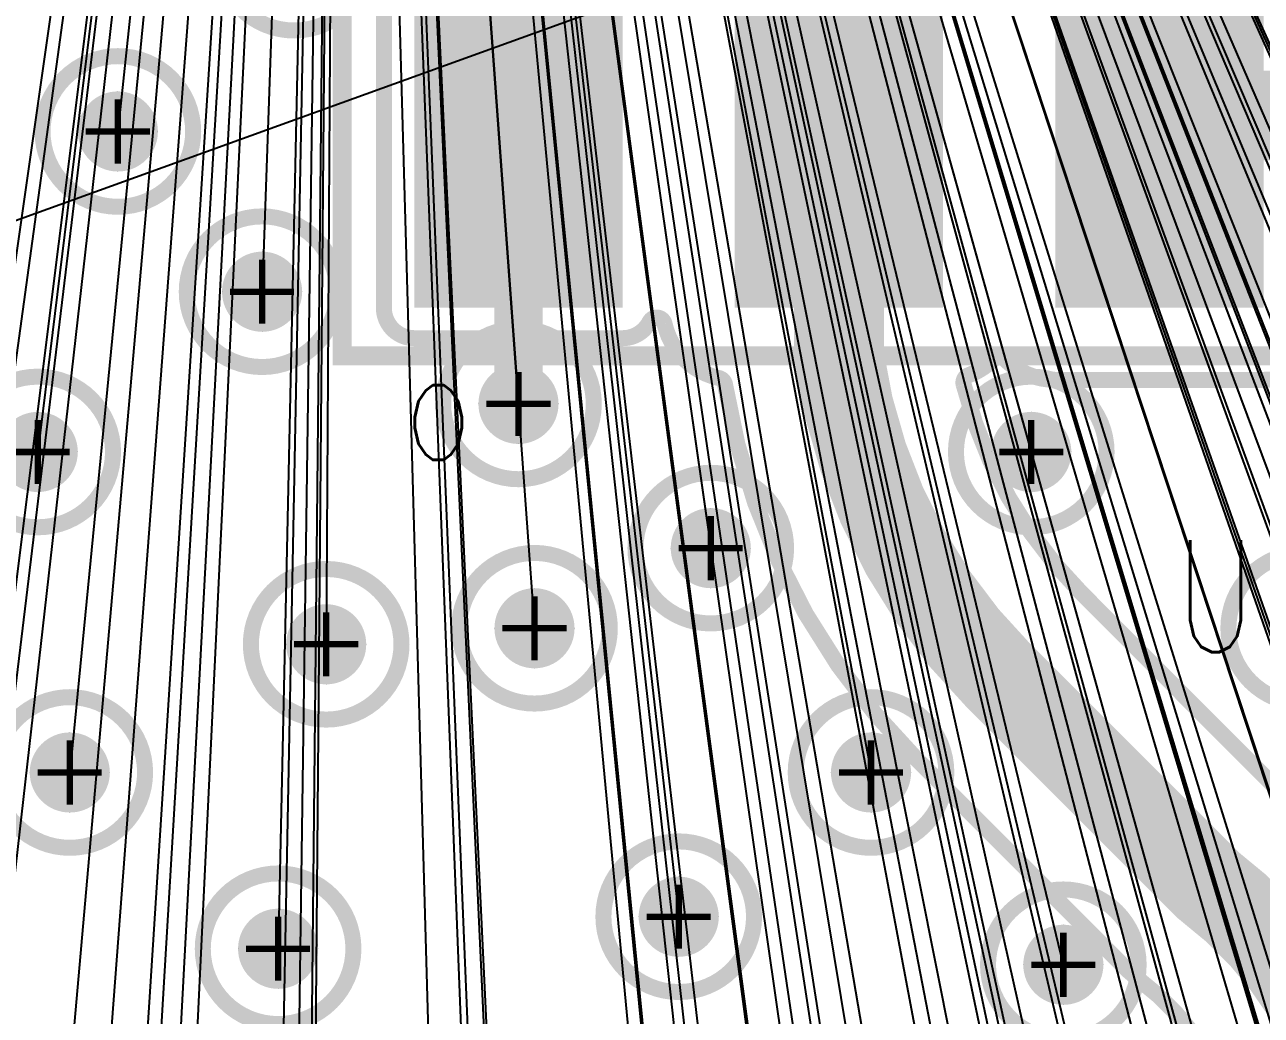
# Model space of a CAD drawing. Extents: x -1.33 to 3.2, y -3.63 to 2.02.
# Drawn here: x 0.1809 to 0.5668, y 0.7093 to 1.0183 of the extents above; entities that cross this region are included whole.
import ezdxf
from ezdxf.enums import TextEntityAlignment as Align

# ---------------------------------------------------------------- set-up
doc = ezdxf.new("R2010")
doc.units = 0
for name, pattern in [('SIG_0', [2, 1, 1]), ('SIG_26', [2, 1, 1]), ('SIG_47', [2, 1, 1]), ('SIG_52', [2, 1, 1])]:
    doc.linetypes.add(name, pattern=pattern)
for name, color, linetype in [('ATTRIBUTE_123', 255, 'CONTINUOUS'), ('DRIL_NPLTE_THRU_01', 16, 'CONTINUOUS'), ('DRIL_NPLTE_THRU_02', 106, 'CONTINUOUS'), ('DRIL_NPLTE_THRU_03', 255, 'CONTINUOUS'), ('DRIL_NPLTE_THRU_04', 176, 'CONTINUOUS'), ('DRIL_PLTE_THRU_01', 16, 'CONTINUOUS'), ('DRIL_PLTE_THRU_02', 106, 'CONTINUOUS'), ('DRIL_PLTE_THRU_03', 255, 'CONTINUOUS'), ('DRIL_PLTE_THRU_04', 176, 'CONTINUOUS'), ('DRIL_SYMBOL', 254, 'CONTINUOUS'), ('LINK_00', 254, 'CONTINUOUS'), ('PADS_BOT', 5, 'CONTINUOUS'), ('PADS_INNER', 1, 'CONTINUOUS'), ('PADS_TOP', 1, 'CONTINUOUS'), ('PART_NAME_123', 255, 'CONTINUOUS'), ('PART_TOP_2DLINE_123', 255, 'CONTINUOUS'), ('POUR_VIATHERM_01', 1, 'CONTINUOUS'), ('POUR_VIATHERM_02', 112, 'CONTINUOUS'), ('POUR_VIATHERM_04', 5, 'CONTINUOUS'), ('POUR_VOID_01', 1, 'CONTINUOUS'), ('POUR_VOID_03', 222, 'CONTINUOUS'), ('TRACE_01', 1, 'CONTINUOUS'), ('VIAPTS', 34, 'CONTINUOUS')]:
    doc.layers.add(name, color=color, linetype=linetype)
doc.styles.add('W0$005', font='simplex', dxfattribs={"width": 0.75})

# ---------------------------------------------------------------- blocks, each defined once
blk = doc.blocks.new('POUR_VOID_691')
at = {"layer": 'POUR_VOID_01', "const_width": 0.005}
for points in [[(-16.35, -16.97, -0.414214), (-16.3725, -16.9925), (-16.4375, -16.9925, -0.196313), (-16.45325, -16.98607, 0.408359), (-16.45675, -16.98607, -0.103968), (-16.46455, -16.99105, 0.380566), (-16.4661, -16.99399, 0.135984), (-16.42919, -17.05919), (-16.36602, -17.12236, 0.030975)], [(-16.3765, -17.25, 0.236068), (-16.4119, -17.1792, -0.035489), (-16.41581, -17.17581), (-16.48081, -17.11081, -0.157629), (-16.54055, -16.99398, 0.306088), (-16.54247, -16.99194, -0.288483), (-16.55943, -16.97501, 0.696702), (-16.56409, -16.97441, -0.278908), (-16.5725, -16.9795), (-16.6375, -16.9795, -0.414214), (-16.647, -16.97), (-16.647, -16.87, -0.414214)]]:
    blk.add_lwpolyline(points, format="xyb", dxfattribs=at)
blk = doc.blocks.new('POUR_OUTLINE_677')
blk.add_blockref('POUR_VOID_691', (0, 0))
blk = doc.blocks.new('POUR_VIATHERM_763')
at = {"layer": 'POUR_VIATHERM_01'}
for points in [[(-16.435, -17.1625), (-16.435, -17.1625)], [(-16.4475, -17.175), (-16.4475, -17.175)], [(-16.4225, -17.175), (-16.4225, -17.175)], [(-16.435, -17.1875), (-16.435, -17.1875)]]:
    blk.add_lwpolyline(points, dxfattribs=at)
blk = doc.blocks.new('POUR_VIATHERM_764')
at = {"layer": 'POUR_VIATHERM_01'}
for points in [[(-16.495, -17.1025), (-16.495, -17.1025)], [(-16.5075, -17.115), (-16.5075, -17.115)], [(-16.4825, -17.115), (-16.4825, -17.115)], [(-16.495, -17.1275), (-16.495, -17.1275)]]:
    blk.add_lwpolyline(points, dxfattribs=at)
blk = doc.blocks.new('POUR_VIATHERM_805')
at = {"layer": 'POUR_VIATHERM_01'}
for points in [[(-16.68, -17.1575), (-16.68, -17.1575)], [(-16.6925, -17.17), (-16.6925, -17.17)], [(-16.6675, -17.17), (-16.6675, -17.17)], [(-16.68, -17.1825), (-16.68, -17.1825)]]:
    blk.add_lwpolyline(points, dxfattribs=at)
blk = doc.blocks.new('POUR_VIATHERM_806')
at = {"layer": 'POUR_VIATHERM_01'}
for points in [[(-16.545, -17.0325), (-16.545, -17.0325)], [(-16.5575, -17.045), (-16.5575, -17.045)], [(-16.5325, -17.045), (-16.5325, -17.045)], [(-16.545, -17.0575), (-16.545, -17.0575)]]:
    blk.add_lwpolyline(points, dxfattribs=at)
blk = doc.blocks.new('POUR_VIATHERM_888')
at = {"layer": 'POUR_VIATHERM_01'}
for points in [[(-16.555, -17.1475), (-16.555, -17.1475)], [(-16.5675, -17.16), (-16.5675, -17.16)], [(-16.5425, -17.16), (-16.5425, -17.16)], [(-16.555, -17.1725), (-16.555, -17.1725)]]:
    blk.add_lwpolyline(points, dxfattribs=at)
blk = doc.blocks.new('POUR_VIATHERM_1251')
at = {"layer": 'POUR_VIATHERM_01'}
for points in [[(-16.605, -16.9875), (-16.605, -16.9875)], [(-16.6175, -17), (-16.6175, -17)], [(-16.5925, -17), (-16.5925, -17)], [(-16.605, -17.0125), (-16.605, -17.0125)]]:
    blk.add_lwpolyline(points, dxfattribs=at)
blk = doc.blocks.new('POUR_VIATHERM_1297')
at = {"layer": 'POUR_VIATHERM_01'}
for points in [[(-16.745, -17.1025), (-16.745, -17.1025)], [(-16.7575, -17.115), (-16.7575, -17.115)], [(-16.7325, -17.115), (-16.7325, -17.115)], [(-16.745, -17.1275), (-16.745, -17.1275)]]:
    blk.add_lwpolyline(points, dxfattribs=at)
blk = doc.blocks.new('POUR_VIATHERM_1298')
at = {"layer": 'POUR_VIATHERM_01'}
for points in [[(-16.755, -17.0025), (-16.755, -17.0025)], [(-16.7675, -17.015), (-16.7675, -17.015)], [(-16.7425, -17.015), (-16.7425, -17.015)], [(-16.755, -17.0275), (-16.755, -17.0275)]]:
    blk.add_lwpolyline(points, dxfattribs=at)
blk = doc.blocks.new('POUR_VIATHERM_1299')
at = {"layer": 'POUR_VIATHERM_01'}
for points in [[(-16.685, -16.9525), (-16.685, -16.9525)], [(-16.6975, -16.965), (-16.6975, -16.965)], [(-16.6725, -16.965), (-16.6725, -16.965)], [(-16.685, -16.9775), (-16.685, -16.9775)]]:
    blk.add_lwpolyline(points, dxfattribs=at)
blk = doc.blocks.new('POUR_VIATHERM_1300')
at = {"layer": 'POUR_VIATHERM_01'}
for points in [[(-16.73, -16.9025), (-16.73, -16.9025)], [(-16.7425, -16.915), (-16.7425, -16.915)], [(-16.7175, -16.915), (-16.7175, -16.915)], [(-16.73, -16.9275), (-16.73, -16.9275)]]:
    blk.add_lwpolyline(points, dxfattribs=at)
blk = doc.blocks.new('POUR_VIATHERM_1306')
at = {"layer": 'POUR_VIATHERM_01'}
for points in [[(-16.665, -17.0625), (-16.665, -17.0625)], [(-16.6775, -17.075), (-16.6775, -17.075)], [(-16.6525, -17.075), (-16.6525, -17.075)], [(-16.665, -17.0875), (-16.665, -17.0875)]]:
    blk.add_lwpolyline(points, dxfattribs=at)
blk = doc.blocks.new('POUR_VIATHERM_1307')
at = {"layer": 'POUR_VIATHERM_01'}
for points in [[(-16.6, -17.0575), (-16.6, -17.0575)], [(-16.6125, -17.07), (-16.6125, -17.07)], [(-16.5875, -17.07), (-16.5875, -17.07)], [(-16.6, -17.0825), (-16.6, -17.0825)]]:
    blk.add_lwpolyline(points, dxfattribs=at)
blk = doc.blocks.new('POUR_VIATHERM_1320')
at = {"layer": 'POUR_VIATHERM_01'}
for points in [[(-16.445, -17.0025), (-16.445, -17.0025)], [(-16.4575, -17.015), (-16.4575, -17.015)], [(-16.4325, -17.015), (-16.4325, -17.015)], [(-16.445, -17.0275), (-16.445, -17.0275)]]:
    blk.add_lwpolyline(points, dxfattribs=at)
blk = doc.blocks.new('POUR_HEADER_0')
for name in ['POUR_OUTLINE_677', 'POUR_VIATHERM_1300', 'POUR_VIATHERM_1299', 'POUR_VIATHERM_1251', 'POUR_VIATHERM_1298', 'POUR_VIATHERM_1320', 'POUR_VIATHERM_806', 'POUR_VIATHERM_1307', 'POUR_VIATHERM_1306', 'POUR_VIATHERM_1297', 'POUR_VIATHERM_764', 'POUR_VIATHERM_888', 'POUR_VIATHERM_805', 'POUR_VIATHERM_763']:
    blk.add_blockref(name, (18, 18))
blk = doc.blocks.new('POUR_VIATHERM_91')
at = {"layer": 'POUR_VIATHERM_04'}
for points in [[(-16.435, -17.1625), (-16.435, -17.1625)], [(-16.4475, -17.175), (-16.4475, -17.175)], [(-16.4225, -17.175), (-16.4225, -17.175)], [(-16.435, -17.1875), (-16.435, -17.1875)]]:
    blk.add_lwpolyline(points, dxfattribs=at)
blk = doc.blocks.new('POUR_VIATHERM_92')
at = {"layer": 'POUR_VIATHERM_04'}
for points in [[(-16.495, -17.1025), (-16.495, -17.1025)], [(-16.5075, -17.115), (-16.5075, -17.115)], [(-16.4825, -17.115), (-16.4825, -17.115)], [(-16.495, -17.1275), (-16.495, -17.1275)]]:
    blk.add_lwpolyline(points, dxfattribs=at)
blk = doc.blocks.new('POUR_VIATHERM_134')
at = {"layer": 'POUR_VIATHERM_04'}
for points in [[(-16.68, -17.1575), (-16.68, -17.1575)], [(-16.6925, -17.17), (-16.6925, -17.17)], [(-16.6675, -17.17), (-16.6675, -17.17)], [(-16.68, -17.1825), (-16.68, -17.1825)]]:
    blk.add_lwpolyline(points, dxfattribs=at)
blk = doc.blocks.new('POUR_VIATHERM_135')
at = {"layer": 'POUR_VIATHERM_04'}
for points in [[(-16.545, -17.0325), (-16.545, -17.0325)], [(-16.5575, -17.045), (-16.5575, -17.045)], [(-16.5325, -17.045), (-16.5325, -17.045)], [(-16.545, -17.0575), (-16.545, -17.0575)]]:
    blk.add_lwpolyline(points, dxfattribs=at)
blk = doc.blocks.new('POUR_VIATHERM_200')
at = {"layer": 'POUR_VIATHERM_04'}
for points in [[(-16.555, -17.1475), (-16.555, -17.1475)], [(-16.5675, -17.16), (-16.5675, -17.16)], [(-16.5425, -17.16), (-16.5425, -17.16)], [(-16.555, -17.1725), (-16.555, -17.1725)]]:
    blk.add_lwpolyline(points, dxfattribs=at)
blk = doc.blocks.new('POUR_VIATHERM_538')
at = {"layer": 'POUR_VIATHERM_04'}
for points in [[(-16.605, -16.9875), (-16.605, -16.9875)], [(-16.6175, -17), (-16.6175, -17)], [(-16.5925, -17), (-16.5925, -17)], [(-16.605, -17.0125), (-16.605, -17.0125)]]:
    blk.add_lwpolyline(points, dxfattribs=at)
blk = doc.blocks.new('POUR_VIATHERM_584')
at = {"layer": 'POUR_VIATHERM_04'}
for points in [[(-16.745, -17.1025), (-16.745, -17.1025)], [(-16.7575, -17.115), (-16.7575, -17.115)], [(-16.7325, -17.115), (-16.7325, -17.115)], [(-16.745, -17.1275), (-16.745, -17.1275)]]:
    blk.add_lwpolyline(points, dxfattribs=at)
blk = doc.blocks.new('POUR_VIATHERM_585')
at = {"layer": 'POUR_VIATHERM_04'}
for points in [[(-16.755, -17.0025), (-16.755, -17.0025)], [(-16.7675, -17.015), (-16.7675, -17.015)], [(-16.7425, -17.015), (-16.7425, -17.015)], [(-16.755, -17.0275), (-16.755, -17.0275)]]:
    blk.add_lwpolyline(points, dxfattribs=at)
blk = doc.blocks.new('POUR_VIATHERM_586')
at = {"layer": 'POUR_VIATHERM_04'}
for points in [[(-16.685, -16.9525), (-16.685, -16.9525)], [(-16.6975, -16.965), (-16.6975, -16.965)], [(-16.6725, -16.965), (-16.6725, -16.965)], [(-16.685, -16.9775), (-16.685, -16.9775)]]:
    blk.add_lwpolyline(points, dxfattribs=at)
blk = doc.blocks.new('POUR_VIATHERM_587')
at = {"layer": 'POUR_VIATHERM_04'}
for points in [[(-16.73, -16.9025), (-16.73, -16.9025)], [(-16.7425, -16.915), (-16.7425, -16.915)], [(-16.7175, -16.915), (-16.7175, -16.915)], [(-16.73, -16.9275), (-16.73, -16.9275)]]:
    blk.add_lwpolyline(points, dxfattribs=at)
blk = doc.blocks.new('POUR_VIATHERM_593')
at = {"layer": 'POUR_VIATHERM_04'}
for points in [[(-16.665, -17.0625), (-16.665, -17.0625)], [(-16.6775, -17.075), (-16.6775, -17.075)], [(-16.6525, -17.075), (-16.6525, -17.075)], [(-16.665, -17.0875), (-16.665, -17.0875)]]:
    blk.add_lwpolyline(points, dxfattribs=at)
blk = doc.blocks.new('POUR_VIATHERM_594')
at = {"layer": 'POUR_VIATHERM_04'}
for points in [[(-16.6, -17.0575), (-16.6, -17.0575)], [(-16.6125, -17.07), (-16.6125, -17.07)], [(-16.5875, -17.07), (-16.5875, -17.07)], [(-16.6, -17.0825), (-16.6, -17.0825)]]:
    blk.add_lwpolyline(points, dxfattribs=at)
blk = doc.blocks.new('POUR_VIATHERM_607')
at = {"layer": 'POUR_VIATHERM_04'}
for points in [[(-16.445, -17.0025), (-16.445, -17.0025)], [(-16.4575, -17.015), (-16.4575, -17.015)], [(-16.4325, -17.015), (-16.4325, -17.015)], [(-16.445, -17.0275), (-16.445, -17.0275)]]:
    blk.add_lwpolyline(points, dxfattribs=at)
blk = doc.blocks.new('POUR_HEADER_1')
for name in ['POUR_VIATHERM_587', 'POUR_VIATHERM_586', 'POUR_VIATHERM_538', 'POUR_VIATHERM_585', 'POUR_VIATHERM_607', 'POUR_VIATHERM_135', 'POUR_VIATHERM_594', 'POUR_VIATHERM_593', 'POUR_VIATHERM_584', 'POUR_VIATHERM_92', 'POUR_VIATHERM_200', 'POUR_VIATHERM_134', 'POUR_VIATHERM_91']:
    blk.add_blockref(name, (18, 18))
blk = doc.blocks.new('POUR_VIATHERM_2028')
at = {"layer": 'POUR_VIATHERM_02'}
for points in [[(-16.435, -17.1625), (-16.435, -17.1625)], [(-16.4475, -17.175), (-16.4475, -17.175)], [(-16.4225, -17.175), (-16.4225, -17.175)], [(-16.435, -17.1875), (-16.435, -17.1875)]]:
    blk.add_lwpolyline(points, dxfattribs=at)
blk = doc.blocks.new('POUR_VIATHERM_2029')
at = {"layer": 'POUR_VIATHERM_02'}
for points in [[(-16.495, -17.1025), (-16.495, -17.1025)], [(-16.5075, -17.115), (-16.5075, -17.115)], [(-16.4825, -17.115), (-16.4825, -17.115)], [(-16.495, -17.1275), (-16.495, -17.1275)]]:
    blk.add_lwpolyline(points, dxfattribs=at)
blk = doc.blocks.new('POUR_VIATHERM_2071')
at = {"layer": 'POUR_VIATHERM_02'}
for points in [[(-16.68, -17.1575), (-16.68, -17.1575)], [(-16.6925, -17.17), (-16.6925, -17.17)], [(-16.6675, -17.17), (-16.6675, -17.17)], [(-16.68, -17.1825), (-16.68, -17.1825)]]:
    blk.add_lwpolyline(points, dxfattribs=at)
blk = doc.blocks.new('POUR_VIATHERM_2072')
at = {"layer": 'POUR_VIATHERM_02'}
for points in [[(-16.545, -17.0325), (-16.545, -17.0325)], [(-16.5575, -17.045), (-16.5575, -17.045)], [(-16.5325, -17.045), (-16.5325, -17.045)], [(-16.545, -17.0575), (-16.545, -17.0575)]]:
    blk.add_lwpolyline(points, dxfattribs=at)
blk = doc.blocks.new('POUR_VIATHERM_2140')
at = {"layer": 'POUR_VIATHERM_02'}
for points in [[(-16.555, -17.1475), (-16.555, -17.1475)], [(-16.5675, -17.16), (-16.5675, -17.16)], [(-16.5425, -17.16), (-16.5425, -17.16)], [(-16.555, -17.1725), (-16.555, -17.1725)]]:
    blk.add_lwpolyline(points, dxfattribs=at)
blk = doc.blocks.new('POUR_VIATHERM_2477')
at = {"layer": 'POUR_VIATHERM_02'}
for points in [[(-16.605, -16.9875), (-16.605, -16.9875)], [(-16.6175, -17), (-16.6175, -17)], [(-16.5925, -17), (-16.5925, -17)], [(-16.605, -17.0125), (-16.605, -17.0125)]]:
    blk.add_lwpolyline(points, dxfattribs=at)
blk = doc.blocks.new('POUR_VIATHERM_2523')
at = {"layer": 'POUR_VIATHERM_02'}
for points in [[(-16.745, -17.1025), (-16.745, -17.1025)], [(-16.7575, -17.115), (-16.7575, -17.115)], [(-16.7325, -17.115), (-16.7325, -17.115)], [(-16.745, -17.1275), (-16.745, -17.1275)]]:
    blk.add_lwpolyline(points, dxfattribs=at)
blk = doc.blocks.new('POUR_VIATHERM_2524')
at = {"layer": 'POUR_VIATHERM_02'}
for points in [[(-16.755, -17.0025), (-16.755, -17.0025)], [(-16.7675, -17.015), (-16.7675, -17.015)], [(-16.7425, -17.015), (-16.7425, -17.015)], [(-16.755, -17.0275), (-16.755, -17.0275)]]:
    blk.add_lwpolyline(points, dxfattribs=at)
blk = doc.blocks.new('POUR_VIATHERM_2525')
at = {"layer": 'POUR_VIATHERM_02'}
for points in [[(-16.685, -16.9525), (-16.685, -16.9525)], [(-16.6975, -16.965), (-16.6975, -16.965)], [(-16.6725, -16.965), (-16.6725, -16.965)], [(-16.685, -16.9775), (-16.685, -16.9775)]]:
    blk.add_lwpolyline(points, dxfattribs=at)
blk = doc.blocks.new('POUR_VIATHERM_2526')
at = {"layer": 'POUR_VIATHERM_02'}
for points in [[(-16.73, -16.9025), (-16.73, -16.9025)], [(-16.7425, -16.915), (-16.7425, -16.915)], [(-16.7175, -16.915), (-16.7175, -16.915)], [(-16.73, -16.9275), (-16.73, -16.9275)]]:
    blk.add_lwpolyline(points, dxfattribs=at)
blk = doc.blocks.new('POUR_VIATHERM_2532')
at = {"layer": 'POUR_VIATHERM_02'}
for points in [[(-16.665, -17.0625), (-16.665, -17.0625)], [(-16.6775, -17.075), (-16.6775, -17.075)], [(-16.6525, -17.075), (-16.6525, -17.075)], [(-16.665, -17.0875), (-16.665, -17.0875)]]:
    blk.add_lwpolyline(points, dxfattribs=at)
blk = doc.blocks.new('POUR_VIATHERM_2533')
at = {"layer": 'POUR_VIATHERM_02'}
for points in [[(-16.6, -17.0575), (-16.6, -17.0575)], [(-16.6125, -17.07), (-16.6125, -17.07)], [(-16.5875, -17.07), (-16.5875, -17.07)], [(-16.6, -17.0825), (-16.6, -17.0825)]]:
    blk.add_lwpolyline(points, dxfattribs=at)
blk = doc.blocks.new('POUR_VIATHERM_2546')
at = {"layer": 'POUR_VIATHERM_02'}
for points in [[(-16.445, -17.0025), (-16.445, -17.0025)], [(-16.4575, -17.015), (-16.4575, -17.015)], [(-16.4325, -17.015), (-16.4325, -17.015)], [(-16.445, -17.0275), (-16.445, -17.0275)]]:
    blk.add_lwpolyline(points, dxfattribs=at)
blk = doc.blocks.new('POUR_HEADER_2')
for name in ['POUR_VIATHERM_2526', 'POUR_VIATHERM_2525', 'POUR_VIATHERM_2477', 'POUR_VIATHERM_2524', 'POUR_VIATHERM_2546', 'POUR_VIATHERM_2072', 'POUR_VIATHERM_2533', 'POUR_VIATHERM_2532', 'POUR_VIATHERM_2523', 'POUR_VIATHERM_2029', 'POUR_VIATHERM_2140', 'POUR_VIATHERM_2071', 'POUR_VIATHERM_2028']:
    blk.add_blockref(name, (18, 18))
blk = doc.blocks.new('POUR_VOID_1655')
at = {"layer": 'POUR_VOID_03', "const_width": 0.005}
blk.add_lwpolyline([(-16.7535, -16.915, 1), (-16.7065, -16.915, 1)], format="xyb", close=True, dxfattribs=at)
blk = doc.blocks.new('POUR_VOID_1654')
at = {"layer": 'POUR_VOID_03', "const_width": 0.005}
blk.add_lwpolyline([(-16.7785, -17.015, 1), (-16.7315, -17.015, 1)], format="xyb", close=True, dxfattribs=at)
blk = doc.blocks.new('POUR_VOID_1648')
at = {"layer": 'POUR_VOID_03', "const_width": 0.005}
blk.add_lwpolyline([(-16.7685, -17.115, 1), (-16.7215, -17.115, 1)], format="xyb", close=True, dxfattribs=at)
blk = doc.blocks.new('POUR_VOID_1642')
at = {"layer": 'POUR_VOID_03', "const_width": 0.005}
blk.add_lwpolyline([(-16.6985, -16.86, 1), (-16.6515, -16.86, 1)], format="xyb", close=True, dxfattribs=at)
blk = doc.blocks.new('POUR_VOID_1641')
at = {"layer": 'POUR_VOID_03', "const_width": 0.005}
blk.add_lwpolyline([(-16.7085, -16.965, 1), (-16.6615, -16.965, 1)], format="xyb", close=True, dxfattribs=at)
blk = doc.blocks.new('POUR_VOID_1640')
at = {"layer": 'POUR_VOID_03', "const_width": 0.005}
blk.add_lwpolyline([(-16.6885, -17.075, 1), (-16.6415, -17.075, 1)], format="xyb", close=True, dxfattribs=at)
blk = doc.blocks.new('POUR_VOID_1639')
at = {"layer": 'POUR_VOID_03', "const_width": 0.005}
blk.add_lwpolyline([(-16.7035, -17.17, 1), (-16.6565, -17.17, 1)], format="xyb", close=True, dxfattribs=at)
blk = doc.blocks.new('POUR_VOID_1622')
at = {"layer": 'POUR_VOID_03', "const_width": 0.005}
blk.add_lwpolyline([(-16.6285, -17, 1), (-16.5815, -17, 1)], format="xyb", close=True, dxfattribs=at)
blk = doc.blocks.new('POUR_VOID_1621')
at = {"layer": 'POUR_VOID_03', "const_width": 0.005}
blk.add_lwpolyline([(-16.6235, -17.07, 1), (-16.5765, -17.07, 1)], format="xyb", close=True, dxfattribs=at)
blk = doc.blocks.new('POUR_VOID_1607')
at = {"layer": 'POUR_VOID_03', "const_width": 0.005}
blk.add_lwpolyline([(-16.5685, -17.045, 1), (-16.5215, -17.045, 1)], format="xyb", close=True, dxfattribs=at)
blk = doc.blocks.new('POUR_VOID_1606')
at = {"layer": 'POUR_VOID_03', "const_width": 0.005}
blk.add_lwpolyline([(-16.5785, -17.16, 1), (-16.5315, -17.16, 1)], format="xyb", close=True, dxfattribs=at)
blk = doc.blocks.new('POUR_VOID_1604')
at = {"layer": 'POUR_VOID_03', "const_width": 0.005}
blk.add_lwpolyline([(-16.5185, -17.115, 1), (-16.4715, -17.115, 1)], format="xyb", close=True, dxfattribs=at)
blk = doc.blocks.new('POUR_VOID_1594')
at = {"layer": 'POUR_VOID_03', "const_width": 0.005}
blk.add_lwpolyline([(-16.4685, -17.015, 1), (-16.4215, -17.015, 1)], format="xyb", close=True, dxfattribs=at)
blk = doc.blocks.new('POUR_VOID_1593')
at = {"layer": 'POUR_VOID_03', "const_width": 0.005}
blk.add_lwpolyline([(-16.4585, -17.175, 1), (-16.4115, -17.175, 1)], format="xyb", close=True, dxfattribs=at)
blk = doc.blocks.new('POUR_VOID_1574')
at = {"layer": 'POUR_VOID_03', "const_width": 0.005}
blk.add_lwpolyline([(-16.3835, -17.07, 1), (-16.3365, -17.07, 1)], format="xyb", close=True, dxfattribs=at)
blk = doc.blocks.new('POUR_OUTLINE_1392')
for name in ['POUR_VOID_1642', 'POUR_VOID_1655', 'POUR_VOID_1641', 'POUR_VOID_1622', 'POUR_VOID_1654', 'POUR_VOID_1594', 'POUR_VOID_1607', 'POUR_VOID_1621', 'POUR_VOID_1574', 'POUR_VOID_1640', 'POUR_VOID_1648', 'POUR_VOID_1604', 'POUR_VOID_1606', 'POUR_VOID_1639', 'POUR_VOID_1593']:
    blk.add_blockref(name, (0, 0))
blk = doc.blocks.new('POUR_HEADER_3')
blk.add_blockref('POUR_OUTLINE_1392', (18, 15.915))
blk = doc.blocks.new('SMOOTH_0$006')
at = {"const_width": 0.003}
blk.add_lwpolyline([(-0.0015, 0, 1), (0.0015, 0, 1)], format="xyb", close=True, dxfattribs=at)
blk = doc.blocks.new('PART_BODY_TOP_27')
at = {"layer": 'PART_TOP_2DLINE_123', "const_width": 0.006}
blk.add_lwpolyline([(0.155, 0.165), (0.155, -0.165), (-0.155, -0.165), (-0.155, 0.165)], close=True, dxfattribs=at)
at = {"layer": 'PART_TOP_2DLINE_123'}
for p in [(-0.155, 0.165), (0.155, 0.165), (-0.155, -0.165), (0.155, -0.165)]:
    blk.add_blockref('SMOOTH_0$006', p, dxfattribs=at)
blk = doc.blocks.new('DRIL_HOLE_0')
blk.add_lwpolyline([(0, 0, 1), (0, 0, 1)], format="xyb", close=True)
blk = doc.blocks.new('PAD_10')
blk.add_lwpolyline([(0, 0, 1), (0, 0, 1)], format="xyb", close=True)
blk = doc.blocks.new('PAD_18')
at = {"const_width": 0.065}
blk.add_lwpolyline([(-0.05, 0), (0.05, 0)], dxfattribs=at)
blk = doc.blocks.new('STK_TOP_13')
at = {"layer": 'DRIL_PLTE_THRU_01'}
blk.add_blockref('DRIL_HOLE_0', (0, 0), dxfattribs=at)
at = {"layer": 'DRIL_PLTE_THRU_02'}
blk.add_blockref('DRIL_HOLE_0', (0, 0), dxfattribs=at)
at = {"layer": 'DRIL_PLTE_THRU_03'}
blk.add_blockref('DRIL_HOLE_0', (0, 0), dxfattribs=at)
at = {"layer": 'DRIL_PLTE_THRU_04'}
blk.add_blockref('DRIL_HOLE_0', (0, 0), dxfattribs=at)
at = {"layer": 'PADS_BOT'}
blk.add_blockref('PAD_10', (0, 0), dxfattribs=at)
at = {"layer": 'PADS_INNER'}
blk.add_blockref('PAD_10', (0, 0), dxfattribs=at)
at = {"layer": 'PADS_TOP', "rotation": 90}
blk.add_blockref('PAD_18', (0, 0), dxfattribs=at)
blk = doc.blocks.new('SYM_TOP_9')
for name, p in [('STK_TOP_13', (-0.1, 0.1)), ('STK_TOP_13', (0, 0.1)), ('STK_TOP_13', (0.1, 0.1)), ('PART_BODY_TOP_27', (0, 0)), ('STK_TOP_13', (-0.1, -0.1)), ('STK_TOP_13', (0, -0.1)), ('STK_TOP_13', (0.1, -0.1))]:
    blk.add_blockref(name, p)
blk = doc.blocks.new('PART_TOP_130')
blk.add_blockref('SYM_TOP_9', (0, 0))
at = {"layer": 'ATTRIBUTE_123', "style": 'W0$005', "width": 0.75}
blk.add_text('o', height=0.035, dxfattribs=at).set_placement((-0.125, -0.18), align=Align.MIDDLE_CENTER)
at = {"layer": 'PART_NAME_123', "style": 'W0$005', "width": 0.75}
blk.add_text('U10', height=0.035, dxfattribs=at).set_placement((0.02, 0.195), align=Align.MIDDLE_CENTER)
blk = doc.blocks.new('PART_BODY_TOP_29')
at = {"layer": 'PART_TOP_2DLINE_123', "const_width": 0.006}
blk.add_lwpolyline([(-0.06, -0.06), (-0.06, 0.06), (0.06, 0.06), (0.06, -0.06)], close=True, dxfattribs=at)
at = {"layer": 'PART_TOP_2DLINE_123'}
for p in [(-0.06, 0.06), (0.06, 0.06), (-0.06, -0.06), (0.06, -0.06)]:
    blk.add_blockref('SMOOTH_0$006', p, dxfattribs=at)
blk = doc.blocks.new('PAD_24')
at = {"const_width": 0.016}
blk.add_lwpolyline([(-0.02, 0), (0.02, 0)], dxfattribs=at)
blk = doc.blocks.new('STK_TOP_18')
at = {"layer": 'DRIL_NPLTE_THRU_01'}
blk.add_blockref('DRIL_HOLE_0', (0, 0), dxfattribs=at)
at = {"layer": 'DRIL_NPLTE_THRU_02'}
blk.add_blockref('DRIL_HOLE_0', (0, 0), dxfattribs=at)
at = {"layer": 'DRIL_NPLTE_THRU_03'}
blk.add_blockref('DRIL_HOLE_0', (0, 0), dxfattribs=at)
at = {"layer": 'DRIL_NPLTE_THRU_04'}
blk.add_blockref('DRIL_HOLE_0', (0, 0), dxfattribs=at)
at = {"layer": 'PADS_BOT'}
blk.add_blockref('PAD_10', (0, 0), dxfattribs=at)
at = {"layer": 'PADS_INNER'}
blk.add_blockref('PAD_10', (0, 0), dxfattribs=at)
at = {"layer": 'PADS_TOP', "rotation": 90}
blk.add_blockref('PAD_24', (0, 0), dxfattribs=at)
blk = doc.blocks.new('SYM_TOP_11')
for name, p in [('STK_TOP_18', (-0.0384, 0.09)), ('STK_TOP_18', (-0.0128, 0.09)), ('STK_TOP_18', (0.0128, 0.09)), ('STK_TOP_18', (0.0384, 0.09)), ('PART_BODY_TOP_29', (0, 0)), ('STK_TOP_18', (-0.0384, -0.09)), ('STK_TOP_18', (-0.0128, -0.09)), ('STK_TOP_18', (0.0128, -0.09)), ('STK_TOP_18', (0.0384, -0.09))]:
    blk.add_blockref(name, p)
blk = doc.blocks.new('PART_TOP_132')
blk.add_blockref('SYM_TOP_11', (0, 0))
at = {"layer": 'ATTRIBUTE_123', "style": 'W0$005', "width": 0.75}
blk.add_text('o', height=0.035, rotation=-180, dxfattribs=at).set_placement((-0.07, -0.075), align=Align.MIDDLE_CENTER)
at = {"layer": 'PART_NAME_123', "style": 'W0$005', "width": 0.75}
blk.add_text('U12', height=0.035, rotation=-180, dxfattribs=at).set_placement((0.105, 0.065), align=Align.MIDDLE_CENTER)
blk = doc.blocks.new('SMOOTH_0$015')
at = {"const_width": 0.0075}
blk.add_lwpolyline([(-0.00375, 0, 1), (0.00375, 0, 1)], format="xyb", close=True, dxfattribs=at)
blk = doc.blocks.new('SMOOTH_0$028')
at = {"const_width": 0.014}
blk.add_lwpolyline([(-0.007, 0, 1), (0.007, 0, 1)], format="xyb", close=True, dxfattribs=at)
blk = doc.blocks.new('DRIL_SYMBOL_0$012')
at = {"layer": 'DRIL_SYMBOL', "const_width": 0.002}
for points in [[(0, -0.01), (0, 0.01)], [(-0.01, 0), (0.01, 0)]]:
    blk.add_lwpolyline(points, dxfattribs=at)
blk = doc.blocks.new('DRIL_HOLE_0$012')
at = {"const_width": 0.006}
blk.add_lwpolyline([(-0.003, 0, 1), (0.003, 0, 1)], format="xyb", close=True, dxfattribs=at)
blk.add_blockref('DRIL_SYMBOL_0$012', (0, 0))
blk = doc.blocks.new('PAD_66')
at = {"const_width": 0.0125}
blk.add_lwpolyline([(0, -0.00625, 1), (0, 0.00625, 1)], format="xyb", close=True, dxfattribs=at)
blk = doc.blocks.new('STK_TOP_3')
at = {"layer": 'DRIL_PLTE_THRU_01'}
blk.add_blockref('DRIL_HOLE_0$012', (0, 0), dxfattribs=at)
at = {"layer": 'DRIL_PLTE_THRU_02'}
blk.add_blockref('DRIL_HOLE_0$012', (0, 0), dxfattribs=at)
at = {"layer": 'DRIL_PLTE_THRU_03'}
blk.add_blockref('DRIL_HOLE_0$012', (0, 0), dxfattribs=at)
at = {"layer": 'DRIL_PLTE_THRU_04'}
blk.add_blockref('DRIL_HOLE_0$012', (0, 0), dxfattribs=at)
at = {"layer": 'PADS_BOT'}
blk.add_blockref('PAD_66', (0, 0), dxfattribs=at)
at = {"layer": 'PADS_INNER'}
blk.add_blockref('PAD_66', (0, 0), dxfattribs=at)
at = {"layer": 'PADS_TOP'}
blk.add_blockref('PAD_66', (0, 0), dxfattribs=at)
blk = doc.blocks.new('SYM_TOP_1')
blk.add_blockref('STK_TOP_3', (0, 0))

msp = doc.modelspace()

# ---------------------------------------------------------------- linework, layer by layer
at = {"layer": 'LINK_00', "linetype": 'SIG_0'}
for p, q in [((0.28, 1.655), (0.085, -0.065)), ((0.28, 1.655), (0.13, 0.415)), ((0.28, 1.655), (0.135, 0.5)), ((0.28, 1.655), (0.135, 0.6)), ((0.28, 1.655), (0.14, 0.68)), ((0.28, 1.655), (0.15, 0.18)), ((0.28, 1.655), (0.17, -0.065)), ((0.28, 1.655), (0.185, 0.885)), ((0.28, 1.655), (0.195, 0.785)), ((0.28, 1.655), (0.2, 0.31)), ((0.28, 1.655), (0.2, 0.6005)), ((0.28, 1.655), (0.21, 0.985)), ((0.28, 1.655), (0.215, 0.43)), ((0.28, 1.655), (0.225, 0.5)), ((0.28, 1.655), (0.255, 0.36)), ((0.28, 1.655), (0.255, 0.935)), ((0.28, 1.655), (0.26, 0.73)), ((0.28, 1.655), (0.265, 0.6)), ((0.28, 1.655), (0.265, -0.065)), ((0.28, 1.655), (0.27, 0.655)), ((0.28, 1.655), (0.275, 0.825)), ((0.5, 0), (0.28, 1.655)), ((0.28, 1.655), (0.645, 0.695)), ((0.28, 1.655), (0.505, 0.725)), ((0.28, 1.655), (0.445, 0.785)), ((0.28, 1.655), (0.605, 0.765)), ((0.28, 1.655), (0.425, 0.365)), ((0.28, 1.655), (0.315, 0.415)), ((0.28, 1.655), (0.635, 0.58)), ((0.28, 1.655), (0.395, 0.855)), ((0.28, 1.655), (0.415, 0.5)), ((0.28, 1.655), (0.325, 0.5)), ((0.28, 1.655), (0.59, 0.525)), ((0.28, 1.655), (0.395, 0.6)), ((0.28, 1.655), (0.51, 0.5)), ((0.28, 1.655), (0.515, 0.605)), ((0.28, 1.655), (0.55, 0.665)), ((0.28, 1.655), (0.395, 0.43)), ((0.28, 1.655), (0.41, 0.68)), ((0.28, 1.655), (0.59, 0.46)), ((0.28, 1.655), (0.385, 0.74)), ((0.28, 1.655), (0.36, -0.065)), ((0.28, 1.655), (0.45, -0.065)), ((0.28, 1.655), (0.545, -0.065)), ((0.28, 1.655), (1.05, -0.065)), ((0.28, 1.655), (0.645, -0.065)), ((0.28, 1.655), (0.955, -0.065)), ((0.28, 1.655), (0.88, -0.065)), ((0.28, 1.655), (0.815, -0.065)), ((0.28, 1.655), (0.735, -0.065)), ((0.28, 1.655), (0.84, 0.055)), ((0.28, 1.655), (0.775, 0.01)), ((0.28, 1.655), (0.75, 0.095)), ((0.28, 1.655), (0.755, 0.215)), ((0.28, 1.655), (0.675, 0.24)), ((0.28, 1.655), (0.58, 0.06)), ((0.28, 1.655), (0.66, 0.055)), ((0.28, 1.655), (0.64, 0.125)), ((0.28, 1.655), (0.58, 0.265)), ((0.28, 1.655), (0.59, 0.175)), ((0.28, 1.655), (0.52, 0.205)), ((0.28, 1.655), (0.48, 0.305)), ((0.28, 1.655), (0.42, 0.23)), ((0.28, 1.655), (0.955, 0.065)), ((0.28, 1.655), (0.92, 0.105)), ((0.28, 1.655), (0.335, 0.32)), ((0.28, 1.655), (0.5, 0.125)), ((0.28, 1.655), (0.335, 0.9)), ((0.28, 1.655), (0.645, 0.415)), ((0.28, 1.655), (0.64, 0.74)), ((0.28, 1.655), (0.645, 0.46)), ((0.28, 1.655), (0.775, 0.495)), ((0.28, 1.655), (0.775, 0.325)), ((0.28, 1.655), (0.775, 0.41)), ((0.28, 1.655), (0.56, 0.37)), ((0.28, 1.655), (0.675, 0.34)), ((0.28, 1.655), (0.855, 0.325)), ((0.28, 1.655), (0.845, 0.4)), ((0.28, 1.655), (0.34, 0.83)), ((0.28, 1.655), (0.47, 0.445)), ((0.28, 1.655), (0.495, 0.885)), ((0.28, 1.655), (0.58, 0.83)), ((0.28, 1.655), (0.61, 0.92)), ((0.28, 1.655), (0.675, 0.53)), ((0.28, 1.655), (0.675, 0.625)), ((0.28, 1.655), (0.6, 0)), ((0.28, 1.655), (0.875, 0.225)), ((0.28, 1.655), (0.83, 0.225)), ((0.28, 1.655), (0.33, 0.6005)), ((0.28, 1.655), (0.46, 0.6005))]:
    msp.add_line(p, q, dxfattribs=at)
at = {"layer": 'LINK_00', "linetype": 'SIG_52'}
msp.add_line((-0.88, 0.575), (0.85, 1.2), dxfattribs=at)
at = {"layer": 'TRACE_01', "linetype": 'SIG_47', "const_width": 0.028}
msp.add_lwpolyline([(0.535, 0.98), (0.535, 0.99), (0.635, 0.99)], dxfattribs=at)
at = {"layer": 'TRACE_01', "linetype": 'SIG_26', "const_width": 0.028}
for points in [[(0.435, 0.915), (0.435, 0.98)], [(0.55, 0.75), (0.485, 0.815)]]:
    msp.add_lwpolyline(points, dxfattribs=at)
at = {"layer": 'TRACE_01', "linetype": 'SIG_0', "const_width": 0.015}
msp.add_lwpolyline([(0.335, 0.9), (0.335, 0.98)], dxfattribs=at)
at = {"layer": 'TRACE_01', "linetype": 'SIG_26', "const_width": 0.028}
for points in [[(0.485, 0.815, -0.162278), (0.435, 0.915)], [(0.6, 0.65, 0.236068), (0.55, 0.75)]]:
    msp.add_lwpolyline(points, format="xyb", dxfattribs=at)

# ---------------------------------------------------------------- block references
at = {"linetype": 'SIG_0'}
for name in ['POUR_HEADER_0', 'POUR_HEADER_1', 'POUR_HEADER_2']:
    msp.add_blockref(name, (-1.06, -0.1), dxfattribs=at)
at = {"linetype": 'SIG_52'}
msp.add_blockref('POUR_HEADER_3', (-1.06, 1.985), dxfattribs=at)
msp.add_blockref('PART_TOP_130', (0.435, 1.08))
at = {"rotation": 180}
msp.add_blockref('PART_TOP_132', (0.68, 0.905), dxfattribs=at)
at = {"layer": 'TRACE_01'}
for name, p in [('SMOOTH_0$028', (0.535, 0.99)), ('SMOOTH_0$028', (0.435, 0.98)), ('SMOOTH_0$028', (0.535, 0.98)), ('SMOOTH_0$015', (0.335, 0.98)), ('SMOOTH_0$028', (0.435, 0.915)), ('SMOOTH_0$028', (0.435, 0.915)), ('SMOOTH_0$015', (0.335, 0.9)), ('SMOOTH_0$028', (0.485, 0.815)), ('SMOOTH_0$028', (0.485, 0.815)), ('SMOOTH_0$028', (0.55, 0.75)), ('SMOOTH_0$028', (0.55, 0.75))]:
    msp.add_blockref(name, p, dxfattribs=at)
at = {"layer": 'VIAPTS', "linetype": 'SIG_0'}
for p in [(0.21, 0.985), (0.255, 0.935), (0.335, 0.9), (0.185, 0.885), (0.495, 0.885), (0.395, 0.855), (0.34, 0.83), (0.275, 0.825), (0.195, 0.785), (0.445, 0.785), (0.385, 0.74), (0.26, 0.73), (0.505, 0.725)]:
    msp.add_blockref('SYM_TOP_1', p, dxfattribs=at)

doc.saveas('drawing.dxf')
